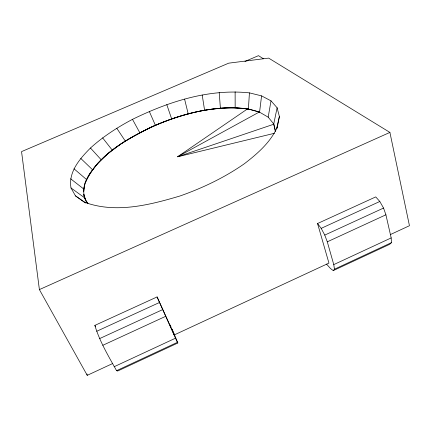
<?xml version="1.0" encoding="UTF-8"?>
<svg xmlns="http://www.w3.org/2000/svg" width="431" height="431" viewBox="0 0 431 431"><rect width="100%" height="100%" fill="white"/><g stroke="black" fill="none" stroke-linecap="round" stroke-linejoin="round"><path stroke-width="0.65" d="M83.598 191.396L83.673 188.945L84.788 183.795L83.786 191.342M85.3 202.861L75.473 195.873L70.991 187.943C68.168 171.942 80.004 158.527 90.472 148.016C103.084 136.562 117.453 127.312 132.479 119.355C168.51 101.7 208.863 88.576 249.436 92.875L248.385 109.032L259.57 112.173L268.195 117.162L273.739 123.956L275.441 131.159M259.57 112.173L261.579 95.876L249.436 92.875M268.195 117.162L270.997 100.849L261.579 95.876M277.101 128.222L279.39 116.542L277.111 107.772L270.997 100.849M273.739 123.956L277.111 107.772M276.616 128.61L279.39 116.542M85.403 199.93C81.674 191.52 84.778 181.871 89.276 174.345M274.423 133.298L177.54 156.803L259.203 112.071C240.8 105.552 220.834 107.481 201.972 110.713C184.522 114.285 167.562 119.866 151.286 127.075C125.41 139.822 97.185 155.629 85.031 183.18C97.018 155.451 125.453 139.849 151.286 127.075C177.227 115.594 205.231 107.621 233.774 107.648L248.385 109.032C203.701 103.677 158.899 120.147 121.461 143.561M277.397 126.94C270.512 142.386 257.496 153.646 244.361 163.742C224.599 177.518 202.791 187.97 180.104 195.954C149.492 205.054 115.33 213.781 84.217 202.112M89.583 173.774L97.508 163.565L108.111 153.511L120.917 143.916M326.515 264.084L330.485 268.508L333.249 270.598L334.467 269.203L391.445 242.664L391.176 237.917L385.912 214.8L383.552 208.06L379.808 201.482L375.735 196.908L317.55 223.522L328.945 263.099L174.318 334.903L157.078 296.932L94.858 325.394C99.658 341.514 108.45 356.076 116.564 370.676L117.636 371.032L177.836 342.99L173.623 332.764M391.445 242.664L389.651 244.323L333.249 270.598M247.577 108.86L177.54 156.803L273.798 124.22L275.312 131.105M390.556 234.491L409.45 225.715L389.904 132.409L268.648 58.11L228.699 63.163L21.55 151.61L39.393 289.589L87.24 375.336L112.626 363.548M114.145 366.716L175.492 338.195L157.078 296.932M334.467 269.203L333.766 264.607L391.176 237.917M116.564 370.676L177.416 342.338L177.836 342.99M102.847 345.279L165.574 316.37M333.766 264.607L327.296 241.818L385.912 214.8M96.716 331.267L159.443 302.508M317.55 223.522L321.181 228.36L379.808 201.482M99.658 338.583L162.568 309.657M327.296 241.818L324.769 235.089L383.552 208.06M39.393 289.589L389.904 132.409M244.937 61.455L258.471 55.664L263.427 58.767M75.473 195.873L85.629 202.931M70.991 187.943L84.374 197.635L87.805 203.421M70.609 178.773L83.673 188.945M74.003 168.801L86.491 179.49M80.775 158.43L92.466 169.663M86.626 202.117L87.972 203.507M90.472 148.016L101.215 159.793M102.626 137.861L112.302 150.182M116.779 128.233L125.308 141.082M132.479 119.355L139.811 132.721M321.181 228.36L324.769 235.089M94.858 325.394L95.483 326.579M175.492 338.195L177.416 342.338M149.293 111.424L155.402 125.292M172.352 329.715L173.111 331.541M170.191 324.985L170.962 326.843M171.479 328.088L174.318 334.903M166.802 104.62L171.673 118.967M83.916 194.435L86.178 201.654M184.581 99.108L188.207 113.908M86.976 374.022L87.24 375.336M83.776 194.489L84.374 197.635M202.204 95.035L204.596 110.261M219.212 92.557L220.397 108.159M235.127 91.798L235.159 107.718"/></g></svg>
